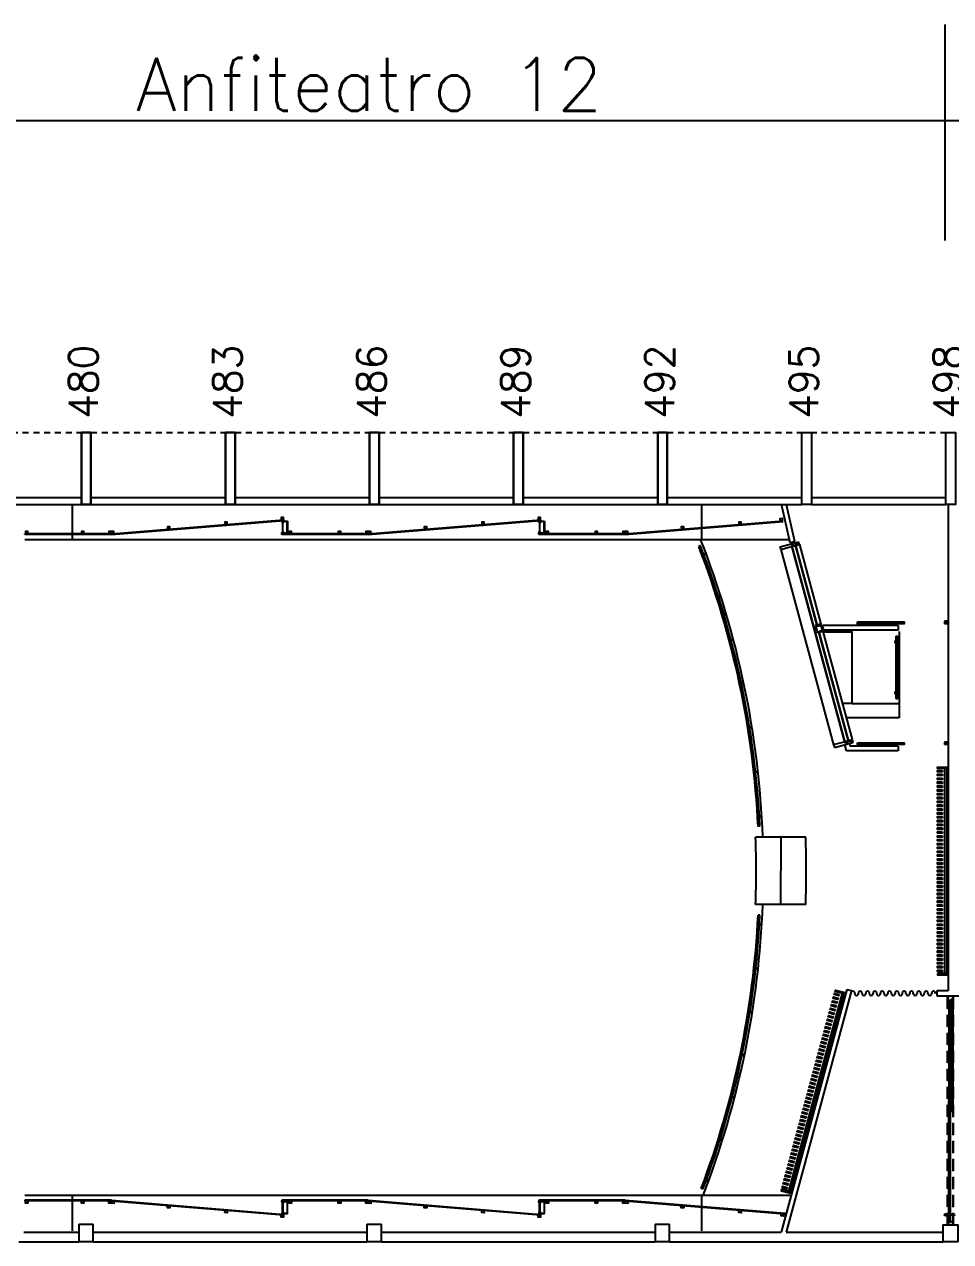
# Model space of a CAD drawing. Header units: millimetres. Extents: x 2552 to 3104, y 1319 to 1450.
# Drawn here: x 2566.08 to 2585.37, y 1389.16 to 1414.51 of the extents above; entities that cross this region are included whole.
import ezdxf

# ---------------------------------------------------------------- set-up
doc = ezdxf.new("R2010")
doc.units = ezdxf.units.MM
doc.linetypes.add('HIDDEN', pattern=[0.375, 0.25, -0.125])
doc.linetypes.add('HIDDEN2', pattern=[0.1875, 0.125, -0.0625])
for name, color, linetype in [('ALV', 2, 'Continuous'), ('AR-ALV', 2, 'Continuous'), ('AR-ALV-BXA', 1, 'Continuous'), ('AR-ALV-VT1', 1, 'Continuous'), ('AR-BNC', 1, 'Continuous'), ('AR-COR', 2, 'Continuous'), ('AR-COR-VT1', 2, 'Continuous'), ('AR-ESQ', 7, 'Continuous'), ('AR-EST-CNC', 3, 'Continuous'), ('AR-EST-CNC-IDE', 2, 'Continuous'), ('AR-EST-MET', 2, 'Continuous'), ('AR-FOR', 1, 'Continuous'), ('AR-FOR-EST-VT1', 61, 'Continuous'), ('AR-HTC', 8, 'Continuous'), ('AR-PIS-DSN', 1, 'Continuous'), ('AR-PRJ', 2, 'HIDDEN'), ('BL-ESQ-01', 1, 'Continuous'), ('BL-POR-01', 2, 'Continuous'), ('BL-POR-02', 1, 'Continuous'), ('DT-ESQ-CRT', 1, 'Continuous'), ('DT-ESQ-VT2', 2, 'Continuous'), ('ESTR', 3, 'Continuous'), ('PROJ', 1, 'HIDDEN2'), ('TEXTO-CENTRO-CUSTO', 2, 'Continuous')]:
    doc.layers.add(name, color=color, linetype=linetype)
doc.styles.add('1', font='romans.shx', dxfattribs={"height": 1.1})
doc.styles.add('NOPILAR', font='simplex.shx', dxfattribs={"height": 0.6})
doc.dimstyles.new('1-600', dxfattribs={"dimtxt": 1.1, "dimasz": 2.5, "dimexe": 2, "dimexo": 4, "dimgap": 0.2, "dimtad": 1, "dimdec": 0, "dimzin": 4, "dimdsep": 46, "dimlunit": 6, "dimtxsty": '1', "dimblk1": 'NONE', "dimblk2": 'NONE', "dimsah": 1, "dimcen": 0, "dimclrd": 2, "dimclre": 2, "dimclrt": 2, "dimadec": 0, "dimazin": 0, "dimtfac": 1, "dimtdec": 0, "dimtmove": 2, "dimatfit": 3, "dimldrblk": 'NONE', "dimfxl": 1, "dimtolj": 1, "dimtzin": 0, "dimarcsym": 0})

# ---------------------------------------------------------------- blocks, each defined once
blk = doc.blocks.new('*D119')
at = {"layer": 'DEFPOINTS', "color": 0, "transparency": 16777216}
for p in [(2591.266, 1412.514), (2585.252, 1406.014), (2591.266, 1404.664)]:
    blk.add_point(p, dxfattribs=at)
at = {"layer": 'TEXTO-CENTRO-CUSTO', "color": 2, "lineweight": -2, "transparency": 16777216}
for p, q in [((2591.266, 1408.664), (2591.266, 1414.514)), ((2585.252, 1412.514), (2591.266, 1412.514))]:
    blk.add_line(p, q, dxfattribs=at)
at = {"layer": 'TEXTO-CENTRO-CUSTO', "color": 2, "transparency": 16777216, "insert": (2588.259, 1413.264), "char_height": 1.1, "attachment_point": 5, "style": '1'}
blk.add_mtext('\\A1;S.Aula', dxfattribs=at)
blk = doc.blocks.new('_NONE')
at = {"color": 0, "linetype": 'ByBlock'}
blk.add_circle((0, 0), 0.25, dxfattribs=at)
blk = doc.blocks.new('rev-acust-p')
at = {"layer": 'AR-HTC'}
blk.add_hatch(color=256, dxfattribs=at).paths.add_polyline_path([(0, 4.3), (-0.05, 4.3), (-0.05, 0.03), (0, 0.03)])
at = {"layer": 'AR-FOR'}
for p, q in [((-0.05, 4.3), (-0.05, 0.03)), ((0, 0.03), (0, 4.3))]:
    blk.add_line(p, q, dxfattribs=at)
for points in [[(0, 4.3), (-0.2, 4.3), (-0.2, 4.33), (0, 4.33)], [(-0.1, 4.26), (-0.1, 4.23), (-0.2, 4.23), (-0.2, 4.26)], [(-0.1, 4.18), (-0.1, 4.15), (-0.2, 4.15), (-0.2, 4.18)], [(-0.1, 4.1), (-0.1, 4.07), (-0.2, 4.07), (-0.2, 4.1)], [(-0.1, 4.02), (-0.1, 3.99), (-0.2, 3.99), (-0.2, 4.02)], [(-0.1, 3.94), (-0.1, 3.91), (-0.2, 3.91), (-0.2, 3.94)], [(-0.1, 3.86), (-0.1, 3.83), (-0.2, 3.83), (-0.2, 3.86)], [(-0.1, 3.78), (-0.1, 3.75), (-0.2, 3.75), (-0.2, 3.78)], [(-0.1, 3.7), (-0.1, 3.67), (-0.2, 3.67), (-0.2, 3.7)], [(-0.1, 3.62), (-0.1, 3.59), (-0.2, 3.59), (-0.2, 3.62)], [(-0.1, 3.54), (-0.1, 3.51), (-0.2, 3.51), (-0.2, 3.54)], [(-0.1, 3.46), (-0.1, 3.43), (-0.2, 3.43), (-0.2, 3.46)], [(-0.1, 3.38), (-0.1, 3.35), (-0.2, 3.35), (-0.2, 3.38)], [(-0.1, 3.3), (-0.1, 3.27), (-0.2, 3.27), (-0.2, 3.3)], [(-0.1, 3.22), (-0.1, 3.19), (-0.2, 3.19), (-0.2, 3.22)], [(-0.1, 3.14), (-0.1, 3.11), (-0.2, 3.11), (-0.2, 3.14)], [(-0.1, 3.06), (-0.1, 3.03), (-0.2, 3.03), (-0.2, 3.06)], [(-0.1, 2.98), (-0.1, 2.95), (-0.2, 2.95), (-0.2, 2.98)], [(-0.1, 2.9), (-0.1, 2.87), (-0.2, 2.87), (-0.2, 2.9)], [(-0.1, 2.82), (-0.1, 2.79), (-0.2, 2.79), (-0.2, 2.82)], [(-0.1, 2.74), (-0.1, 2.71), (-0.2, 2.71), (-0.2, 2.74)], [(-0.1, 2.66), (-0.1, 2.63), (-0.2, 2.63), (-0.2, 2.66)], [(-0.1, 2.58), (-0.1, 2.55), (-0.2, 2.55), (-0.2, 2.58)], [(-0.1, 2.5), (-0.1, 2.47), (-0.2, 2.47), (-0.2, 2.5)], [(-0.1, 2.42), (-0.1, 2.39), (-0.2, 2.39), (-0.2, 2.42)], [(-0.1, 2.34), (-0.1, 2.31), (-0.2, 2.31), (-0.2, 2.34)], [(-0.1, 2.26), (-0.1, 2.23), (-0.2, 2.23), (-0.2, 2.26)], [(-0.1, 2.18), (-0.1, 2.15), (-0.2, 2.15), (-0.2, 2.18)], [(-0.1, 2.1), (-0.1, 2.07), (-0.2, 2.07), (-0.2, 2.1)], [(-0.1, 2.02), (-0.1, 1.99), (-0.2, 1.99), (-0.2, 2.02)], [(-0.1, 1.94), (-0.1, 1.91), (-0.2, 1.91), (-0.2, 1.94)], [(-0.1, 1.86), (-0.1, 1.83), (-0.2, 1.83), (-0.2, 1.86)], [(-0.1, 1.78), (-0.1, 1.75), (-0.2, 1.75), (-0.2, 1.78)], [(-0.1, 1.7), (-0.1, 1.67), (-0.2, 1.67), (-0.2, 1.7)], [(-0.1, 1.62), (-0.1, 1.59), (-0.2, 1.59), (-0.2, 1.62)], [(-0.1, 1.54), (-0.1, 1.51), (-0.2, 1.51), (-0.2, 1.54)], [(-0.1, 1.46), (-0.1, 1.43), (-0.2, 1.43), (-0.2, 1.46)], [(-0.1, 1.38), (-0.1, 1.35), (-0.2, 1.35), (-0.2, 1.38)], [(-0.1, 1.3), (-0.1, 1.27), (-0.2, 1.27), (-0.2, 1.3)], [(-0.1, 1.22), (-0.1, 1.19), (-0.2, 1.19), (-0.2, 1.22)], [(-0.1, 1.14), (-0.1, 1.11), (-0.2, 1.11), (-0.2, 1.14)], [(-0.1, 1.06), (-0.1, 1.03), (-0.2, 1.03), (-0.2, 1.06)], [(-0.1, 0.98), (-0.1, 0.95), (-0.2, 0.95), (-0.2, 0.98)], [(-0.1, 0.9), (-0.1, 0.87), (-0.2, 0.87), (-0.2, 0.9)], [(-0.1, 0.82), (-0.1, 0.79), (-0.2, 0.79), (-0.2, 0.82)], [(-0.1, 0.74), (-0.1, 0.71), (-0.2, 0.71), (-0.2, 0.74)], [(-0.1, 0.66), (-0.1, 0.63), (-0.2, 0.63), (-0.2, 0.66)], [(-0.1, 0.58), (-0.1, 0.55), (-0.2, 0.55), (-0.2, 0.58)], [(-0.1, 0.5), (-0.1, 0.47), (-0.2, 0.47), (-0.2, 0.5)], [(-0.1, 0.42), (-0.1, 0.39), (-0.2, 0.39), (-0.2, 0.42)], [(-0.1, 0.34), (-0.1, 0.31), (-0.2, 0.31), (-0.2, 0.34)], [(-0.1, 0.26), (-0.1, 0.23), (-0.2, 0.23), (-0.2, 0.26)], [(-0.1, 0.18), (-0.1, 0.15), (-0.2, 0.15), (-0.2, 0.18)], [(-0.1, 0.1), (-0.1, 0.07), (-0.2, 0.07), (-0.2, 0.1)], [(-0.2, 0.03), (-0.2, 0), (0, 0), (0, 0.03)]]:
    blk.add_lwpolyline(points, close=True, dxfattribs=at)
blk = doc.blocks.new('A$C45BF28B4')
at = {"layer": 'AR-ALV-VT1'}
for p, q in [((2.67, -3.33), (0.87, -3.33)), ((2.67, -3.33), (0.87, -3.33)), ((0.87, -3.33), (0.87, -3.343)), ((2.669, -3.343), (0.87, -3.343)), ((2.669, -3.343), (0.882, -3.343)), ((2.07, -3.343), (2.07, -3.33)), ((2.669, -3.343), (6.257, -3.638)), ((2.67, -3.33), (2.67, -3.343)), ((2.67, -3.33), (6.258, -3.626)), ((3.865, -3.441), (3.866, -3.429)), ((3.865, -3.441), (3.866, -3.429)), ((5.061, -3.54), (5.062, -3.527)), ((8.02, -3.33), (6.22, -3.33)), ((6.22, -3.33), (6.22, -3.343)), ((8.019, -3.343), (6.22, -3.343)), ((7.42, -3.343), (7.42, -3.33)), ((8.019, -3.343), (11.607, -3.638)), ((8.02, -3.33), (11.608, -3.626)), ((8.02, -3.33), (8.02, -3.343)), ((9.215, -3.441), (9.216, -3.429)), ((9.215, -3.441), (9.216, -3.429)), ((10.411, -3.54), (10.412, -3.527)), ((13.37, -3.33), (11.57, -3.33)), ((11.57, -3.33), (11.57, -3.343)), ((13.369, -3.343), (11.57, -3.343)), ((12.77, -3.343), (12.77, -3.33)), ((13.369, -3.343), (16.693, -3.617)), ((13.37, -3.33), (13.37, -3.343)), ((13.37, -3.33), (16.696, -3.604)), ((14.565, -3.441), (14.566, -3.429)), ((14.565, -3.441), (14.566, -3.429)), ((15.761, -3.54), (15.762, -3.527)), ((6.257, -3.638), (6.258, -3.626)), ((11.607, -3.638), (11.608, -3.626))]:
    blk.add_line(p, q, dxfattribs=at)
at = {"layer": 'AR-EST-MET'}
for points in [[(0.882, -3.343), (0.932, -3.343), (0.932, -3.393), (0.882, -3.393)], [(2.045, -3.343), (2.095, -3.343), (2.095, -3.393), (2.045, -3.393)], [(2.619, -3.343), (2.669, -3.343), (2.669, -3.393), (2.619, -3.393)], [(2.677, -3.344), (2.727, -3.348), (2.723, -3.398), (2.673, -3.393)], [(3.84, -3.439), (3.89, -3.443), (3.886, -3.493), (3.836, -3.489)], [(5.036, -3.538), (5.086, -3.542), (5.082, -3.592), (5.032, -3.588)], [(6.223, -3.368), (6.233, -3.368), (6.233, -3.378), (6.223, -3.378)], [(6.235, -3.368), (6.243, -3.368), (6.243, -3.598), (6.235, -3.598)], [(6.37, -3.343), (6.42, -3.343), (6.42, -3.393), (6.37, -3.393)], [(7.395, -3.343), (7.445, -3.343), (7.445, -3.393), (7.395, -3.393)], [(7.969, -3.343), (8.019, -3.343), (8.019, -3.393), (7.969, -3.393)], [(8.027, -3.344), (8.077, -3.348), (8.073, -3.398), (8.023, -3.393)], [(9.19, -3.439), (9.24, -3.443), (9.236, -3.493), (9.186, -3.489)], [(10.386, -3.538), (10.436, -3.542), (10.432, -3.592), (10.382, -3.588)], [(11.573, -3.368), (11.583, -3.368), (11.583, -3.378), (11.573, -3.378)], [(11.585, -3.368), (11.593, -3.368), (11.593, -3.598), (11.585, -3.598)], [(11.72, -3.343), (11.77, -3.343), (11.77, -3.393), (11.72, -3.393)], [(12.745, -3.343), (12.795, -3.343), (12.795, -3.393), (12.745, -3.393)], [(13.319, -3.343), (13.369, -3.343), (13.369, -3.393), (13.319, -3.393)], [(13.377, -3.344), (13.427, -3.348), (13.423, -3.398), (13.373, -3.393)], [(14.54, -3.439), (14.59, -3.443), (14.586, -3.493), (14.536, -3.489)], [(15.736, -3.538), (15.786, -3.542), (15.782, -3.592), (15.732, -3.588)], [(6.207, -3.634), (6.257, -3.638), (6.253, -3.688), (6.203, -3.684)], [(6.223, -3.598), (6.233, -3.598), (6.233, -3.588), (6.223, -3.588)], [(11.557, -3.634), (11.607, -3.638), (11.603, -3.688), (11.553, -3.684)], [(11.573, -3.598), (11.583, -3.598), (11.583, -3.588), (11.573, -3.588)], [(16.618, -3.61), (16.668, -3.615), (16.664, -3.664), (16.614, -3.66)]]:
    blk.add_lwpolyline(points, close=True, dxfattribs=at)
for points in [[(6.22, -3.365), (6.22, -3.346, -0.414214), (6.223, -3.343), (6.232, -3.343), (6.234, -3.343), (6.234, -3.345), (6.232, -3.345), (6.223, -3.345, 0.414214), (6.222, -3.346), (6.222, -3.365, 0.414214), (6.223, -3.366), (6.243, -3.366, -0.414214), (6.248, -3.371), (6.248, -3.38, 1), (6.248, -3.38), (6.248, -3.346, 0.414214), (6.247, -3.345), (6.236, -3.345), (6.236, -3.343), (6.247, -3.343, -0.414214), (6.25, -3.346), (6.25, -3.38, -1), (6.246, -3.38), (6.246, -3.371, 0.414214), (6.243, -3.368), (6.223, -3.368, -0.414214)], [(11.57, -3.365), (11.57, -3.346, -0.414214), (11.573, -3.343), (11.582, -3.343), (11.584, -3.343), (11.584, -3.345), (11.582, -3.345), (11.573, -3.345, 0.414214), (11.572, -3.346), (11.572, -3.365, 0.414214), (11.573, -3.366), (11.593, -3.366, -0.414214), (11.598, -3.371), (11.598, -3.38, 1), (11.598, -3.38), (11.598, -3.346, 0.414214), (11.597, -3.345), (11.586, -3.345), (11.586, -3.343), (11.597, -3.343, -0.414214), (11.6, -3.346), (11.6, -3.38, -1), (11.596, -3.38), (11.596, -3.371, 0.414214), (11.593, -3.368), (11.573, -3.368, -0.414214)], [(6.22, -3.601), (6.22, -3.62, 0.414214), (6.223, -3.623), (6.232, -3.623), (6.234, -3.623), (6.234, -3.621), (6.232, -3.621), (6.223, -3.621, -0.414214), (6.222, -3.62), (6.222, -3.601, -0.414214), (6.223, -3.6), (6.243, -3.6, 0.414214), (6.248, -3.595), (6.248, -3.586, -1), (6.248, -3.586), (6.248, -3.62, -0.414214), (6.247, -3.621), (6.236, -3.621), (6.236, -3.623), (6.247, -3.623, 0.414214), (6.25, -3.62), (6.25, -3.586, 1), (6.246, -3.586), (6.246, -3.595, -0.414214), (6.243, -3.598), (6.223, -3.598, 0.414214)], [(11.57, -3.601), (11.57, -3.62, 0.414214), (11.573, -3.623), (11.582, -3.623), (11.584, -3.623), (11.584, -3.621), (11.582, -3.621), (11.573, -3.621, -0.414214), (11.572, -3.62), (11.572, -3.601, -0.414214), (11.573, -3.6), (11.593, -3.6, 0.414214), (11.598, -3.595), (11.598, -3.586, -1), (11.598, -3.586), (11.598, -3.62, -0.414214), (11.597, -3.621), (11.586, -3.621), (11.586, -3.623), (11.597, -3.623, 0.414214), (11.6, -3.62), (11.6, -3.586, 1), (11.596, -3.586), (11.596, -3.595, -0.414214), (11.593, -3.598), (11.573, -3.598, 0.414214)]]:
    blk.add_lwpolyline(points, format="xyb", close=True, dxfattribs=at)
at = {"layer": 'AR-FOR-EST-VT1'}
for points in [[(6.335, -3.361, 0.414214), (6.332, -3.358), (6.253, -3.358, 0.414214), (6.25, -3.361), (6.25, -3.383), (6.253, -3.383), (6.253, -3.364, -0.414214), (6.256, -3.361), (6.329, -3.361, -0.414214), (6.332, -3.364), (6.332, -3.602, -0.414214), (6.329, -3.605), (6.256, -3.605, -0.414214), (6.253, -3.602), (6.253, -3.583), (6.25, -3.583), (6.25, -3.605, 0.414214), (6.253, -3.608), (6.332, -3.608, 0.414214), (6.335, -3.605)], [(11.685, -3.361, 0.414214), (11.682, -3.358), (11.603, -3.358, 0.414214), (11.6, -3.361), (11.6, -3.383), (11.603, -3.383), (11.603, -3.364, -0.414214), (11.606, -3.361), (11.679, -3.361, -0.414214), (11.682, -3.364), (11.682, -3.602, -0.414214), (11.679, -3.605), (11.606, -3.605, -0.414214), (11.603, -3.602), (11.603, -3.583), (11.6, -3.583), (11.6, -3.605, 0.414214), (11.603, -3.608), (11.682, -3.608, 0.414214), (11.685, -3.605)]]:
    blk.add_lwpolyline(points, format="xyb", close=True, dxfattribs=at)
blk = doc.blocks.new('A$C4A397A84')
at = {"layer": 'AR-ALV-VT1'}
for p, q in [((1.799, 0.012), (5.387, 0.308)), ((1.8, 0), (5.388, 0.295)), ((5.387, 0.308), (5.388, 0.295)), ((7.149, 0.012), (10.737, 0.308)), ((7.15, 0), (10.738, 0.295)), ((10.737, 0.308), (10.738, 0.295)), ((12.499, 0.012), (15.785, 0.283)), ((12.5, 0), (15.788, 0.271)), ((1.8, 0.012), (0, 0.012)), ((0, 0), (0, 0.012)), ((1.8, 0), (0, 0)), ((1.8, 0), (0, 0)), ((1.8, 0.012), (0.012, 0.012)), ((1.2, 0.012), (1.2, 0)), ((1.8, 0), (1.8, 0.012)), ((2.995, 0.111), (2.996, 0.098)), ((2.995, 0.111), (2.996, 0.098)), ((4.191, 0.209), (4.192, 0.197)), ((7.149, 0.012), (5.35, 0.012)), ((5.35, 0), (5.35, 0.012)), ((6.55, 0.012), (6.55, 0)), ((7.15, 0), (7.15, 0.012)), ((8.345, 0.111), (8.346, 0.098)), ((8.345, 0.111), (8.346, 0.098)), ((9.541, 0.209), (9.542, 0.197)), ((12.5, 0.012), (10.7, 0.012)), ((10.7, 0), (10.7, 0.012)), ((11.9, 0.012), (11.9, 0)), ((12.5, 0), (12.5, 0.012)), ((13.695, 0.111), (13.696, 0.098)), ((13.695, 0.111), (13.696, 0.098)), ((14.891, 0.209), (14.892, 0.197)), ((7.15, 0), (5.35, 0)), ((12.5, 0), (10.7, 0))]:
    blk.add_line(p, q, dxfattribs=at)
at = {"layer": 'AR-EST-MET'}
for points in [[(4.166, 0.207), (4.216, 0.211), (4.212, 0.261), (4.162, 0.257)], [(5.337, 0.304), (5.387, 0.308), (5.383, 0.358), (5.333, 0.354)], [(5.353, 0.267), (5.363, 0.267), (5.363, 0.257), (5.353, 0.257)], [(5.365, 0.037), (5.373, 0.037), (5.373, 0.267), (5.365, 0.267)], [(9.516, 0.207), (9.566, 0.211), (9.562, 0.261), (9.512, 0.257)], [(10.687, 0.304), (10.737, 0.308), (10.733, 0.358), (10.683, 0.354)], [(10.703, 0.267), (10.713, 0.267), (10.713, 0.257), (10.703, 0.257)], [(10.715, 0.037), (10.723, 0.037), (10.723, 0.267), (10.715, 0.267)], [(14.866, 0.207), (14.916, 0.211), (14.912, 0.261), (14.862, 0.257)], [(15.726, 0.278), (15.775, 0.282), (15.771, 0.332), (15.721, 0.328)], [(0.012, 0.012), (0.062, 0.012), (0.062, 0.062), (0.012, 0.062)], [(1.175, 0.012), (1.225, 0.012), (1.225, 0.062), (1.175, 0.062)], [(1.75, 0.012), (1.8, 0.012), (1.8, 0.062), (1.75, 0.062)], [(1.807, 0.013), (1.857, 0.017), (1.853, 0.067), (1.803, 0.063)], [(2.97, 0.109), (3.02, 0.113), (3.016, 0.163), (2.966, 0.159)], [(5.353, 0.037), (5.363, 0.037), (5.363, 0.047), (5.353, 0.047)], [(5.5, 0.012), (5.55, 0.012), (5.55, 0.062), (5.5, 0.062)], [(6.525, 0.012), (6.575, 0.012), (6.575, 0.062), (6.525, 0.062)], [(7.1, 0.012), (7.15, 0.012), (7.15, 0.062), (7.1, 0.062)], [(7.157, 0.013), (7.207, 0.017), (7.203, 0.067), (7.153, 0.063)], [(8.32, 0.109), (8.37, 0.113), (8.366, 0.163), (8.316, 0.159)], [(10.703, 0.037), (10.713, 0.037), (10.713, 0.047), (10.703, 0.047)], [(10.85, 0.012), (10.9, 0.012), (10.9, 0.062), (10.85, 0.062)], [(11.875, 0.012), (11.925, 0.012), (11.925, 0.062), (11.875, 0.062)], [(12.45, 0.012), (12.5, 0.012), (12.5, 0.062), (12.45, 0.062)], [(12.507, 0.013), (12.557, 0.017), (12.553, 0.067), (12.503, 0.063)], [(13.67, 0.109), (13.72, 0.113), (13.716, 0.163), (13.666, 0.159)]]:
    blk.add_lwpolyline(points, close=True, dxfattribs=at)
for points in [[(5.35, 0.27), (5.35, 0.289, -0.414214), (5.353, 0.292), (5.363, 0.292), (5.364, 0.292), (5.364, 0.29), (5.363, 0.29), (5.353, 0.29, 0.414214), (5.352, 0.289), (5.352, 0.27, 0.414214), (5.353, 0.269), (5.373, 0.269, -0.414214), (5.378, 0.264), (5.378, 0.255, 1), (5.378, 0.255), (5.378, 0.289, 0.414214), (5.377, 0.29), (5.366, 0.29), (5.366, 0.292), (5.377, 0.292, -0.414214), (5.38, 0.289), (5.38, 0.255, -1), (5.376, 0.255), (5.376, 0.264, 0.414214), (5.373, 0.267), (5.353, 0.267, -0.414214)], [(10.7, 0.27), (10.7, 0.289, -0.414214), (10.703, 0.292), (10.713, 0.292), (10.714, 0.292), (10.714, 0.29), (10.713, 0.29), (10.703, 0.29, 0.414214), (10.702, 0.289), (10.702, 0.27, 0.414214), (10.703, 0.269), (10.723, 0.269, -0.414214), (10.728, 0.264), (10.728, 0.255, 1), (10.728, 0.255), (10.728, 0.289, 0.414214), (10.727, 0.29), (10.716, 0.29), (10.716, 0.292), (10.727, 0.292, -0.414214), (10.73, 0.289), (10.73, 0.255, -1), (10.726, 0.255), (10.726, 0.264, 0.414214), (10.723, 0.267), (10.703, 0.267, -0.414214)], [(5.35, 0.034), (5.35, 0.015, 0.414214), (5.353, 0.012), (5.363, 0.012), (5.364, 0.012), (5.364, 0.014), (5.363, 0.014), (5.353, 0.014, -0.414214), (5.352, 0.015), (5.352, 0.034, -0.414214), (5.353, 0.035), (5.373, 0.035, 0.414214), (5.378, 0.04), (5.378, 0.049, -1), (5.378, 0.049), (5.378, 0.015, -0.414214), (5.377, 0.014), (5.366, 0.014), (5.366, 0.012), (5.377, 0.012, 0.414214), (5.38, 0.015), (5.38, 0.049, 1), (5.376, 0.049), (5.376, 0.04, -0.414214), (5.373, 0.037), (5.353, 0.037, 0.414214)], [(10.7, 0.034), (10.7, 0.015, 0.414214), (10.703, 0.012), (10.713, 0.012), (10.714, 0.012), (10.714, 0.014), (10.713, 0.014), (10.703, 0.014, -0.414214), (10.702, 0.015), (10.702, 0.034, -0.414214), (10.703, 0.035), (10.723, 0.035, 0.414214), (10.728, 0.04), (10.728, 0.049, -1), (10.728, 0.049), (10.728, 0.015, -0.414214), (10.727, 0.014), (10.716, 0.014), (10.716, 0.012), (10.727, 0.012, 0.414214), (10.73, 0.015), (10.73, 0.049, 1), (10.726, 0.049), (10.726, 0.04, -0.414214), (10.723, 0.037), (10.703, 0.037, 0.414214)]]:
    blk.add_lwpolyline(points, format="xyb", close=True, dxfattribs=at)
at = {"layer": 'AR-FOR-EST-VT1'}
for points in [[(5.465, 0.03, -0.414214), (5.462, 0.027), (5.383, 0.027, -0.414214), (5.38, 0.03), (5.38, 0.052), (5.383, 0.052), (5.383, 0.033, 0.414214), (5.386, 0.03), (5.459, 0.03, 0.414214), (5.462, 0.033), (5.462, 0.271, 0.414214), (5.459, 0.274), (5.386, 0.274, 0.414214), (5.383, 0.271), (5.383, 0.252), (5.38, 0.252), (5.38, 0.274, -0.414214), (5.383, 0.277), (5.462, 0.277, -0.414214), (5.465, 0.274)], [(10.815, 0.03, -0.414214), (10.812, 0.027), (10.733, 0.027, -0.414214), (10.73, 0.03), (10.73, 0.052), (10.733, 0.052), (10.733, 0.033, 0.414214), (10.736, 0.03), (10.809, 0.03, 0.414214), (10.812, 0.033), (10.812, 0.271, 0.414214), (10.809, 0.274), (10.736, 0.274, 0.414214), (10.733, 0.271), (10.733, 0.252), (10.73, 0.252), (10.73, 0.274, -0.414214), (10.733, 0.277), (10.812, 0.277, -0.414214), (10.815, 0.274)]]:
    blk.add_lwpolyline(points, format="xyb", close=True, dxfattribs=at)
blk = doc.blocks.new('parafuso')
at = {"layer": 'BL-ESQ-01'}
for points in [[(181.746, 74.886), (181.748, 74.887)], [(181.75, 74.885), (181.746, 74.885), (181.746, 74.886)], [(181.752, 74.909), (181.75, 74.912), (181.748, 74.908)], [(181.752, 74.909), (181.748, 74.907)], [(181.748, 74.908), (181.748, 74.907)], [(181.752, 74.908), (181.748, 74.906)], [(181.752, 74.906), (181.748, 74.905)], [(181.752, 74.905), (181.748, 74.904)], [(181.752, 74.904), (181.748, 74.903)], [(181.752, 74.903), (181.748, 74.902)], [(181.752, 74.902), (181.748, 74.901)], [(181.752, 74.901), (181.748, 74.9)], [(181.752, 74.9), (181.748, 74.898)], [(181.752, 74.899), (181.748, 74.897)], [(181.752, 74.898), (181.748, 74.896)], [(181.752, 74.896), (181.748, 74.895)], [(181.752, 74.895), (181.748, 74.894)], [(181.752, 74.894), (181.748, 74.893)], [(181.752, 74.893), (181.748, 74.892)], [(181.752, 74.892), (181.748, 74.891)], [(181.748, 74.891), (181.748, 74.887)], [(181.754, 74.886), (181.754, 74.885), (181.75, 74.885)], [(181.75, 74.885), (181.75, 74.886), (181.75, 74.886), (181.75, 74.885)], [(181.752, 74.892), (181.752, 74.887)], [(181.754, 74.886), (181.752, 74.887)]]:
    blk.add_lwpolyline(points, dxfattribs=at)
for centre, start, end in [((181.747, 74.907), 322.8281, 37.1719), ((181.747, 74.906), 322.8281, 37.1719), ((181.747, 74.905), 322.8281, 37.1719), ((181.747, 74.903), 322.8281, 37.1719), ((181.747, 74.902), 322.8281, 37.1719), ((181.747, 74.901), 322.8281, 37.1719), ((181.747, 74.9), 322.8281, 37.1719), ((181.747, 74.899), 322.8281, 37.1719), ((181.747, 74.898), 322.8281, 37.1719), ((181.747, 74.897), 322.8281, 37.1719), ((181.747, 74.896), 322.8281, 37.1719), ((181.747, 74.895), 322.8281, 37.1719), ((181.747, 74.893), 322.8281, 37.1719), ((181.747, 74.892), 322.8281, 37.1719), ((181.747, 74.891), 322.8281, 37.1719), ((181.753, 74.908), 142.8281, 217.1719), ((181.753, 74.907), 142.8281, 217.1719), ((181.753, 74.906), 142.8281, 217.1719), ((181.753, 74.905), 142.8281, 217.1719), ((181.753, 74.904), 142.8281, 217.1719), ((181.753, 74.903), 142.8281, 217.1719), ((181.753, 74.901), 142.8281, 217.1719), ((181.753, 74.9), 142.8281, 217.1719), ((181.753, 74.899), 142.8281, 217.1719), ((181.753, 74.898), 142.8281, 217.1719), ((181.753, 74.897), 142.8281, 217.1719), ((181.753, 74.896), 142.8281, 217.1719), ((181.753, 74.895), 142.8281, 217.1719), ((181.753, 74.894), 142.8281, 217.1719), ((181.753, 74.893), 142.8281, 217.1719)]:
    blk.add_arc(centre, 0.000914, start, end, dxfattribs=at)
blk = doc.blocks.new('esq-cabine')
at = {"layer": 'DT-ESQ-CRT'}
for p, q in [((-0.35, 4.33), (0.05, 4.33)), ((-0.35, 4.27), (-0.35, 4.33)), ((0.05, 4.27), (0.05, 4.33)), ((-0.35, 4.27), (-0.12, 4.27)), ((-0.12, 4.282), (-0.12, 4.27)), ((-0.12, 4.282), (-0.108, 4.282)), ((-0.118, 4.28), (-0.11, 4.28)), ((-0.118, 4.28), (-0.118, 0.05)), ((-0.11, 4.28), (-0.11, 0.05)), ((-0.108, 4.282), (-0.108, 4.27)), ((-0.108, 4.282), (-0.042, 4.282)), ((-0.108, 4.27), (-0.09, 4.27)), ((-0.082, 4.27), (-0.068, 4.27)), ((-0.06, 4.27), (-0.042, 4.27)), ((-0.042, 4.282), (-0.042, 4.27)), ((-0.042, 4.282), (-0.03, 4.282)), ((-0.04, 4.28), (-0.032, 4.28)), ((-0.04, 4.28), (-0.04, 2.542)), ((-0.032, 4.28), (-0.032, 2.542)), ((-0.03, 4.282), (-0.03, 4.27)), ((-0.03, 4.282), (0.05, 4.282)), ((-0.03, 4.27), (-0.007, 4.27)), ((0, 4.27), (0.02, 4.27)), ((0.027, 4.27), (0.05, 4.27)), ((-0.067, 2.552), (-0.067, 2.396)), ((-0.042, 2.552), (-0.067, 2.552)), ((-0.042, 2.552), (-0.042, 2.54)), ((-0.042, 2.54), (-0.03, 2.54)), ((-0.04, 2.542), (-0.032, 2.542)), ((-0.03, 2.552), (-0.03, 2.54)), ((-0.007, 2.552), (-0.03, 2.552)), ((-0.03, 2.54), (0.05, 2.54)), ((0.02, 2.552), (0, 2.552)), ((0.05, 2.552), (0.027, 2.552)), ((0.05, 2.396), (0.05, 2.552)), ((-0.042, 2.396), (-0.067, 2.396)), ((-0.042, 2.408), (-0.03, 2.408)), ((-0.042, 2.408), (-0.042, 2.396)), ((-0.04, 2.406), (-0.032, 2.406)), ((-0.04, 2.406), (-0.04, 0.05)), ((-0.032, 2.406), (-0.032, 0.05)), ((-0.03, 2.408), (-0.03, 2.396)), ((-0.03, 2.408), (0.05, 2.408)), ((-0.007, 2.396), (-0.03, 2.396)), ((0.02, 2.396), (0, 2.396)), ((0.05, 2.396), (0.027, 2.396)), ((-0.35, 0.06), (-0.12, 0.06)), ((-0.35, 0.06), (-0.35, 0)), ((-0.35, 0), (0.05, 0)), ((-0.12, 0.06), (-0.12, 0.048)), ((-0.12, 0.048), (-0.108, 0.048)), ((-0.118, 0.05), (-0.11, 0.05)), ((-0.108, 0.06), (-0.09, 0.06)), ((-0.108, 0.06), (-0.108, 0.048)), ((-0.042, 0.048), (-0.108, 0.048)), ((-0.082, 0.06), (-0.068, 0.06)), ((-0.06, 0.06), (-0.042, 0.06)), ((-0.042, 0.06), (-0.042, 0.048)), ((-0.042, 0.048), (-0.03, 0.048)), ((-0.04, 0.05), (-0.032, 0.05)), ((-0.03, 0.06), (-0.007, 0.06)), ((-0.03, 0.06), (-0.03, 0.048)), ((-0.03, 0.048), (0.05, 0.048)), ((0, 0.06), (0.02, 0.06)), ((0.027, 0.06), (0.05, 0.06)), ((0.05, 0.06), (0.05, 0))]:
    blk.add_line(p, q, dxfattribs=at)
at = {"layer": 'DT-ESQ-VT2'}
for p, q in [((-0.35, 4.27), (-0.35, 0.059)), ((0.05, 4.27), (0.05, 2.552)), ((0.05, 2.396), (0.05, 0.06))]:
    blk.add_line(p, q, dxfattribs=at)
at = {"layer": 'BL-ESQ-01', "xscale": -1, "rotation": 7.696243642385525e-10}
for p in [(181.664, -70.615), (181.686, -70.615), (181.747, -70.615), (181.773, -70.615), (181.747, -72.489), (181.773, -72.489)]:
    blk.add_blockref('parafuso', p, dxfattribs=at)
at = {"layer": 'BL-ESQ-01', "rotation": 179.9999999992304}
for p in [(181.747, 77.437), (181.773, 77.437), (181.664, 74.945), (181.686, 74.945), (181.747, 74.945), (181.773, 74.945)]:
    blk.add_blockref('parafuso', p, dxfattribs=at)
blk = doc.blocks.new('pm-2')
at = {"layer": 'BL-POR-01'}
for p, q in [((0.94, 0.06), (0.94, 0.0065)), ((0.965, 0.06), (0.94, 0.06)), ((0.965, 0.0065), (0.94, 0.0065)), ((0.965, 0.06), (0.965, 0.0065)), ((0.965, 0.05), (0.97, 0.05)), ((0.965, 0.0165), (0.97, 0.0165)), ((0.97, 0.06), (0.97, 0.0065)), ((0.995, 0.06), (0.97, 0.06)), ((0.995, 0.0065), (0.97, 0.0065)), ((0.995, 0.06), (0.995, 0.0065))]:
    blk.add_line(p, q, dxfattribs=at)
blk.add_lwpolyline([(-0.87, 0.0465), (0.1, 0.0465), (0.1, 0.0065), (-0.87, 0.0065)], close=True, dxfattribs=at)
blk = doc.blocks.new('pm-1')
at = {"layer": 'AR-PRJ'}
for points in [[(4.745, 0.212), (4.745, 0.2), (0, 0.2), (0, 0.212)], [(4.745, 0.088), (4.745, 0.1), (0, 0.1), (0, 0.088)]]:
    blk.add_lwpolyline(points, close=True, dxfattribs=at)
at = {"layer": 'BL-POR-01'}
for p, q in [((0, 0.2), (0.05, 0.2)), ((0, 0.1), (0.06, 0.1)), ((0.05, 0.152), (0.05, 0.2)), ((0.06, 0.152), (0.05, 0.152)), ((0.06, 0.1), (0.06, 0.152)), ((0.073, 0.16), (0.073, 0.184)), ((0.076, 0.187), (2.57, 0.187)), ((2.57, 0.157), (0.076, 0.157)), ((2.373, 0.106), (2.373, 0.13)), ((2.376, 0.133), (4.703, 0.133)), ((2.376, 0.133), (4.673, 0.133)), ((4.703, 0.103), (2.376, 0.103)), ((2.573, 0.16), (2.573, 0.184)), ((4.673, 0.2), (4.745, 0.2)), ((4.673, 0.2), (4.673, 0.133)), ((4.703, 0.133), (4.703, 0.103)), ((4.703, 0.103), (4.745, 0.103))]:
    blk.add_line(p, q, dxfattribs=at)
for centre, start, end in [((0.076, 0.184), 90, 180), ((0.076, 0.16), 180, 270), ((2.376, 0.13), 90, 180), ((2.376, 0.106), 180, 270), ((2.57, 0.184), 0, 90), ((2.57, 0.16), 270, 0)]:
    blk.add_arc(centre, 0.003, start, end, dxfattribs=at)
at = {"layer": 'BL-POR-02'}
for p, q in [((0.07, 0.187), (0.07, 0.157)), ((0.18, 0.19), (0.073, 0.19)), ((0.073, 0.154), (0.18, 0.154)), ((0.205, 0.238), (0.205, 0.191)), ((0.205, 0.106), (0.205, 0.153)), ((0.215, 0.238), (0.215, 0.191)), ((0.215, 0.106), (0.215, 0.153)), ((2.573, 0.19), (0.24, 0.19)), ((0.24, 0.154), (2.573, 0.154)), ((2.37, 0.133), (2.37, 0.103)), ((4.673, 0.136), (2.373, 0.136)), ((2.373, 0.1), (4.745, 0.1)), ((2.576, 0.187), (2.576, 0.157)), ((2.576, 0.177), (4.673, 0.177)), ((2.576, 0.167), (4.673, 0.168))]:
    blk.add_line(p, q, dxfattribs=at)
for points in [[(0.18, 0.187), (0.18, 0.191), (0.24, 0.191), (0.24, 0.187)], [(0.18, 0.157), (0.18, 0.153), (0.24, 0.153), (0.24, 0.157)]]:
    blk.add_lwpolyline(points, close=True, dxfattribs=at)
for centre in [(0.21, 0.256), (0.21, 0.088)]:
    blk.add_circle(centre, 0.019, dxfattribs=at)
for centre, start, end in [((0.073, 0.187), 90, 180), ((0.073, 0.157), 180, 270), ((2.373, 0.133), 90, 180), ((2.373, 0.103), 180, 270), ((2.573, 0.187), 0, 90), ((2.573, 0.157), 270, 0)]:
    blk.add_arc(centre, 0.003, start, end, dxfattribs=at)

msp = doc.modelspace()

# ---------------------------------------------------------------- linework, layer by layer
at = {"layer": 'ALV'}
for p, q in [((2564.466, 1404.664), (2567.266, 1404.664)), ((2564.466, 1404.514), (2567.266, 1404.514)), ((2567.466, 1404.664), (2570.266, 1404.664)), ((2567.466, 1404.514), (2570.266, 1404.514)), ((2570.466, 1404.664), (2573.266, 1404.664)), ((2570.466, 1404.514), (2573.266, 1404.514)), ((2573.466, 1404.664), (2576.266, 1404.664)), ((2573.466, 1404.514), (2576.266, 1404.514)), ((2576.466, 1404.664), (2579.266, 1404.664)), ((2576.466, 1404.514), (2579.266, 1404.514)), ((2579.466, 1404.664), (2582.266, 1404.664)), ((2579.466, 1404.514), (2582.266, 1404.514)), ((2582.466, 1404.664), (2585.266, 1404.664)), ((2582.466, 1404.514), (2585.266, 1404.514))]:
    msp.add_line(p, q, dxfattribs=at)
at = {"layer": 'AR-ALV'}
for p, q in [((2564.466, 1404.664), (2567.266, 1404.664)), ((2564.466, 1404.514), (2567.266, 1404.514)), ((2567.466, 1404.664), (2570.266, 1404.664)), ((2567.466, 1404.514), (2570.266, 1404.514)), ((2570.466, 1404.664), (2573.266, 1404.664)), ((2570.466, 1404.514), (2573.266, 1404.514)), ((2573.466, 1404.664), (2576.266, 1404.664)), ((2573.466, 1404.514), (2576.266, 1404.514)), ((2576.466, 1404.664), (2579.266, 1404.664)), ((2576.466, 1404.514), (2579.266, 1404.514)), ((2579.466, 1404.664), (2582.266, 1404.664)), ((2579.466, 1404.514), (2582.266, 1404.514)), ((2582.024, 1403.718), (2581.841, 1404.521)), ((2582.121, 1403.744), (2581.948, 1404.508)), ((2582.466, 1404.664), (2585.266, 1404.664)), ((2582.466, 1404.514), (2585.266, 1404.514)), ((2585.316, 1404.514), (2585.316, 1402.058)), ((2582.121, 1403.744), (2582.024, 1403.718)), ((2584.271, 1401.998), (2582.697, 1401.998)), ((2582.724, 1401.898), (2582.697, 1401.998)), ((2584.271, 1401.898), (2582.724, 1401.898)), ((2584.271, 1401.998), (2584.271, 1401.898)), ((2585.316, 1402.058), (2585.316, 1402.058)), ((2585.316, 1402.058), (2585.316, 1401.898)), ((2585.316, 1401.898), (2585.316, 1399.543)), ((2585.316, 1401.898), (2585.316, 1401.898)), ((2583.259, 1399.541), (2583.162, 1399.515)), ((2583.198, 1399.383), (2583.162, 1399.515)), ((2584.271, 1399.383), (2583.198, 1399.383)), ((2583.259, 1399.541), (2583.274, 1399.483)), ((2584.271, 1399.483), (2583.274, 1399.483)), ((2584.271, 1399.483), (2584.271, 1399.383)), ((2585.316, 1399.543), (2585.316, 1399.543)), ((2585.316, 1399.543), (2585.316, 1399.383)), ((2585.316, 1399.383), (2585.316, 1394.384)), ((2585.316, 1399.383), (2585.316, 1399.383)), ((2583.206, 1394.417), (2581.837, 1389.363)), ((2583.302, 1394.391), (2581.941, 1389.363)), ((2583.206, 1394.417), (2583.302, 1394.391)), ((2585.316, 1394.384), (2585.075, 1394.384)), ((2585.075, 1394.384), (2585.075, 1394.284)), ((2585.075, 1394.284), (2589.266, 1394.284)), ((2566.066, 1389.363), (2567.213, 1389.363)), ((2567.513, 1389.363), (2573.213, 1389.363)), ((2573.513, 1389.363), (2579.213, 1389.363)), ((2579.513, 1389.363), (2581.837, 1389.363)), ((2581.941, 1389.363), (2585.213, 1389.363)), ((2565.966, 1389.163), (2567.213, 1389.163)), ((2567.513, 1389.163), (2573.213, 1389.163)), ((2573.513, 1389.163), (2579.213, 1389.163)), ((2579.513, 1389.163), (2585.213, 1389.163))]:
    msp.add_line(p, q, dxfattribs=at)
at = {"layer": 'AR-ALV-BXA'}
for p, q in [((2567.083, 1403.901), (2567.083, 1404.514)), ((2580.184, 1404.033), (2580.184, 1404.514)), ((2580.184, 1403.788), (2580.184, 1404.02)), ((2566.091, 1403.788), (2581.98, 1403.788)), ((2567.083, 1403.788), (2567.083, 1403.889)), ((2566.091, 1390.129), (2582.019, 1390.129)), ((2567.083, 1390.028), (2567.083, 1390.129)), ((2567.083, 1389.388), (2567.083, 1390.016)), ((2580.184, 1389.897), (2580.184, 1390.129)), ((2580.184, 1389.388), (2580.184, 1389.884))]:
    msp.add_line(p, q, dxfattribs=at)
at = {"layer": 'AR-BNC'}
for p, q in [((2583.316, 1401.853), (2582.711, 1401.853)), ((2583.316, 1400.373), (2583.316, 1401.873)), ((2583.316, 1400.373), (2583.111, 1400.373))]:
    msp.add_line(p, q, dxfattribs=at)
at = {"layer": 'AR-COR'}
for p, q in [((2580.156, 1403.658), (2580.12, 1403.644)), ((2584.227, 1401.773), (2584.265, 1401.773)), ((2584.227, 1401.773), (2584.227, 1400.473)), ((2584.265, 1401.773), (2584.265, 1400.473)), ((2584.227, 1400.473), (2584.265, 1400.473)), ((2581.395, 1397.813), (2581.357, 1397.811)), ((2581.395, 1395.963), (2581.357, 1395.965)), ((2580.209, 1390.259), (2580.174, 1390.273))]:
    msp.add_line(p, q, dxfattribs=at)
for radius, start, end in [(18.746, 2.8217, 21.1234), (18.784, 2.8217, 21.1234), (18.746, 339.334, 357.1767), (18.784, 339.334, 357.1773)]:
    msp.add_arc((2562.634, 1396.888), radius, start, end, dxfattribs=at)
at = {"layer": 'AR-COR-VT1'}
for p, q in [((2580.225, 1403.475), (2580.267, 1403.491)), ((2580.229, 1403.466), (2580.271, 1403.482)), ((2580.263, 1403.516), (2580.259, 1403.514)), ((2580.284, 1403.46), (2580.28, 1403.458)), ((2580.53, 1402.595), (2580.573, 1402.608)), ((2580.533, 1402.585), (2580.576, 1402.599)), ((2580.57, 1402.634), (2580.566, 1402.632)), ((2580.589, 1402.576), (2580.584, 1402.575)), ((2580.791, 1401.7), (2580.835, 1401.712)), ((2580.794, 1401.69), (2580.837, 1401.702)), ((2580.833, 1401.737), (2580.828, 1401.736)), ((2580.849, 1401.679), (2580.844, 1401.678)), ((2581.008, 1400.794), (2581.052, 1400.803)), ((2581.01, 1400.784), (2581.054, 1400.793)), ((2581.051, 1400.829), (2581.046, 1400.827)), ((2581.064, 1400.77), (2581.059, 1400.769)), ((2581.179, 1399.878), (2581.223, 1399.885)), ((2581.18, 1399.868), (2581.225, 1399.875)), ((2581.224, 1399.91), (2581.219, 1399.909)), ((2581.234, 1399.851), (2581.229, 1399.85)), ((2581.304, 1398.954), (2581.349, 1398.959)), ((2581.305, 1398.944), (2581.35, 1398.949)), ((2581.351, 1398.985), (2581.346, 1398.984)), ((2581.358, 1398.925), (2581.353, 1398.924)), ((2581.383, 1398.031), (2581.428, 1398.033)), ((2581.384, 1398.011), (2581.429, 1398.014)), ((2581.432, 1398.054), (2581.427, 1398.053)), ((2581.436, 1397.994), (2581.431, 1397.994)), ((2581.384, 1395.758), (2581.429, 1395.756)), ((2581.385, 1395.768), (2581.429, 1395.766)), ((2581.432, 1395.73), (2581.427, 1395.731)), ((2581.436, 1395.79), (2581.431, 1395.791)), ((2581.307, 1394.854), (2581.352, 1394.849)), ((2581.308, 1394.863), (2581.353, 1394.859)), ((2581.354, 1394.823), (2581.349, 1394.824)), ((2581.361, 1394.883), (2581.356, 1394.883)), ((2581.187, 1393.953), (2581.232, 1393.946)), ((2581.189, 1393.963), (2581.233, 1393.956)), ((2581.233, 1393.921), (2581.228, 1393.922)), ((2581.242, 1393.98), (2581.237, 1393.981)), ((2581.024, 1393.06), (2581.068, 1393.051)), ((2581.026, 1393.07), (2581.07, 1393.061)), ((2581.068, 1393.025), (2581.063, 1393.027)), ((2581.08, 1393.084), (2581.075, 1393.085)), ((2580.817, 1392.176), (2580.861, 1392.165)), ((2580.82, 1392.186), (2580.863, 1392.174)), ((2580.859, 1392.139), (2580.854, 1392.14)), ((2580.874, 1392.197), (2580.87, 1392.198)), ((2580.568, 1391.303), (2580.611, 1391.289)), ((2580.571, 1391.312), (2580.614, 1391.299)), ((2580.608, 1391.264), (2580.604, 1391.265)), ((2580.626, 1391.321), (2580.622, 1391.323)), ((2580.277, 1390.442), (2580.32, 1390.427)), ((2580.281, 1390.452), (2580.323, 1390.436)), ((2580.316, 1390.402), (2580.311, 1390.403)), ((2580.336, 1390.458), (2580.332, 1390.46))]:
    msp.add_line(p, q, dxfattribs=at)
at = {"layer": 'AR-COR-VT1', "color": 1}
for p, q in [((2584.215, 1401.651), (2584.219, 1401.658)), ((2584.215, 1401.651), (2584.219, 1401.658)), ((2584.277, 1401.651), (2584.273, 1401.658)), ((2584.277, 1401.651), (2584.273, 1401.658)), ((2584.215, 1400.589), (2584.219, 1400.596)), ((2584.215, 1400.589), (2584.219, 1400.596)), ((2584.277, 1400.589), (2584.273, 1400.596)), ((2584.277, 1400.589), (2584.273, 1400.596))]:
    msp.add_line(p, q, dxfattribs=at)
for centre in [(2584.217, 1401.654), (2584.275, 1401.654), (2584.217, 1400.592), (2584.275, 1400.592)]:
    msp.add_circle(centre, 0.0037, dxfattribs=at)
at = {"layer": 'AR-COR-VT1'}
for start, end in [(20.4212, 20.6038), (17.5795, 17.7621), (14.7368, 14.9193), (11.894, 12.0766), (9.0513, 9.2338), (6.2085, 6.3911), (3.3658, 3.5483), (356.4758, 356.6584), (353.7045, 353.8871), (350.9344, 351.1169), (348.1642, 348.3467), (345.395, 345.5776), (342.6238, 342.8064), (339.8536, 340.0362)]:
    msp.add_arc((2562.634, 1396.888), 18.829, start, end, dxfattribs=at)
at = {"layer": 'AR-COR-VT1', "color": 1}
for centre, start, end in [((2584.246, 1401.654), 119.1554, 240.8446), ((2584.246, 1401.654), 299.1554, 60.8446), ((2584.246, 1400.592), 119.1554, 240.8446), ((2584.246, 1400.592), 299.1554, 60.8446)]:
    msp.add_arc(centre, 0.039, start, end, dxfattribs=at)
at = {"layer": 'AR-EST-CNC'}
for p, q in [((2567.213, 1389.528), (2567.213, 1389.163)), ((2567.213, 1389.528), (2567.513, 1389.528)), ((2567.513, 1389.163), (2567.513, 1389.528)), ((2573.213, 1389.528), (2573.213, 1389.163)), ((2573.213, 1389.528), (2573.513, 1389.528)), ((2573.513, 1389.163), (2573.513, 1389.528)), ((2579.213, 1389.528), (2579.213, 1389.163)), ((2579.213, 1389.528), (2579.513, 1389.528)), ((2579.513, 1389.163), (2579.513, 1389.528)), ((2567.513, 1389.163), (2567.214, 1389.163)), ((2573.513, 1389.163), (2573.214, 1389.163)), ((2579.513, 1389.163), (2579.214, 1389.163))]:
    msp.add_line(p, q, dxfattribs=at)
for points in [[(2567.266, 1404.514), (2567.266, 1406.014), (2567.466, 1406.014), (2567.466, 1404.514)], [(2570.266, 1404.514), (2570.266, 1406.014), (2570.466, 1406.014), (2570.466, 1404.514)], [(2573.266, 1404.514), (2573.266, 1406.014), (2573.466, 1406.014), (2573.466, 1404.514)], [(2576.266, 1404.514), (2576.266, 1406.014), (2576.466, 1406.014), (2576.466, 1404.514)], [(2579.266, 1404.514), (2579.266, 1406.014), (2579.466, 1406.014), (2579.466, 1404.514)], [(2582.266, 1404.514), (2582.266, 1406.014), (2582.466, 1406.014), (2582.466, 1404.514)], [(2585.266, 1404.514), (2585.266, 1406.014), (2585.466, 1406.014), (2585.466, 1404.514)]]:
    msp.add_lwpolyline(points, close=True, dxfattribs=at)
msp.add_lwpolyline([(2585.213, 1389.163), (2585.213, 1389.513), (2585.513, 1389.513), (2585.513, 1389.163), (2585.214, 1389.163)], dxfattribs=at)
at = {"layer": 'AR-FOR'}
for centre, start, end in [((2583.331, 1394.341), 350.0346, 98.8028), ((2583.407, 1394.327), 169.8855, 10.1145), ((2583.483, 1394.341), 350.0346, 189.9654), ((2583.559, 1394.327), 169.8855, 10.1145), ((2583.636, 1394.341), 350.0346, 189.9654), ((2583.712, 1394.327), 169.8855, 10.1145), ((2583.788, 1394.341), 350.0346, 189.9654), ((2583.865, 1394.327), 169.8855, 10.1145), ((2583.941, 1394.341), 350.0346, 189.9654), ((2584.017, 1394.327), 169.8855, 10.1145), ((2584.093, 1394.341), 350.0346, 189.9654), ((2584.17, 1394.327), 169.8855, 10.1145), ((2584.246, 1394.341), 350.0346, 189.9654), ((2584.322, 1394.327), 169.8855, 10.1145), ((2584.398, 1394.341), 350.0346, 189.9654), ((2584.475, 1394.327), 169.8855, 10.1145), ((2584.551, 1394.341), 350.0346, 189.9654), ((2584.627, 1394.327), 169.8855, 10.1145), ((2584.704, 1394.341), 350.0346, 189.9654), ((2584.78, 1394.327), 169.8855, 10.1145), ((2584.856, 1394.341), 350.0346, 189.9654), ((2584.932, 1394.327), 169.8855, 10.1145), ((2585.009, 1394.341), 350.0346, 189.9654)]:
    msp.add_arc(centre, 0.0387, start, end, dxfattribs=at)
at = {"layer": 'AR-PIS-DSN'}
for p, q in [((2584.296, 1401.873), (2584.296, 1400.073)), ((2583.316, 1400.373), (2584.296, 1400.373)), ((2584.296, 1400.073), (2583.192, 1400.073)), ((2582.348, 1397.586), (2581.305, 1397.586)), ((2581.827, 1397.586), (2581.826, 1396.186)), ((2582.348, 1396.186), (2581.305, 1396.186))]:
    msp.add_line(p, q, dxfattribs=at)
for centre, radius, start, end in [((2562.634, 1396.888), 18.834, 2.1229, 21.4916), ((2562.634, 1396.888), 18.684, 357.8457, 2.14), ((2563.527, 1396.888), 18.834, 357.8628, 2.1228), ((2562.634, 1396.888), 18.834, 338.964, 357.8629)]:
    msp.add_arc(centre, radius, start, end, dxfattribs=at)
at = {"layer": 'ESTR'}
for points in [[(2567.266, 1406.014), (2567.266, 1404.514), (2567.466, 1404.514), (2567.466, 1406.014)], [(2570.266, 1406.014), (2570.266, 1404.514), (2570.466, 1404.514), (2570.466, 1406.014)], [(2573.266, 1406.014), (2573.266, 1404.514), (2573.466, 1404.514), (2573.466, 1406.014)], [(2576.266, 1406.014), (2576.266, 1404.514), (2576.466, 1404.514), (2576.466, 1406.014)], [(2579.266, 1406.014), (2579.266, 1404.514), (2579.466, 1404.514), (2579.466, 1406.014)], [(2582.466, 1406.014), (2582.466, 1404.514), (2582.266, 1404.514), (2582.266, 1406.014)], [(2585.466, 1406.014), (2585.466, 1404.514), (2585.266, 1404.514), (2585.266, 1406.014)]]:
    msp.add_lwpolyline(points, close=True, dxfattribs=at)
at = {"layer": 'PROJ'}
for p, q in [((2564.466, 1406.014), (2567.266, 1406.014)), ((2567.466, 1406.014), (2570.266, 1406.014)), ((2570.466, 1406.014), (2573.266, 1406.014)), ((2573.466, 1406.014), (2576.266, 1406.014)), ((2576.466, 1406.014), (2579.266, 1406.014)), ((2579.466, 1406.014), (2582.266, 1406.014)), ((2582.452, 1406.014), (2585.252, 1406.014))]:
    msp.add_line(p, q, dxfattribs=at)
at = {"layer": 'TEXTO-CENTRO-CUSTO', "color": 2}
for p, q in [((2585.252, 1410.014), (2585.252, 1414.514)), ((2561.266, 1412.514), (2585.252, 1412.514))]:
    msp.add_line(p, q, dxfattribs=at)

# ---------------------------------------------------------------- block references
at = {"color": 1}
for p in [(2584.296, 1402.023), (2584.296, 1399.508)]:
    msp.add_blockref('pm-2', p, dxfattribs=at)
msp.add_blockref('rev-acust-p', (2585.291, 1394.718))
at = {"rotation": 344.8531858735744}
msp.add_blockref('rev-acust-p', (2582.03, 1390.172), dxfattribs=at)
at = {"layer": 'AR-ALV'}
for name, p in [('A$C4A397A84', (2566.091, 1403.889)), ('A$C45BF28B4', (2565.221, 1393.358))]:
    msp.add_blockref(name, p, dxfattribs=at)
at = {"layer": 'AR-BNC', "rotation": 90}
msp.add_blockref('pm-1', (2585.513, 1389.513), dxfattribs=at)
at = {"layer": 'AR-ESQ', "rotation": 15.14681412606113}
msp.add_blockref('esq-cabine', (2583.283, 1399.547), dxfattribs=at)

# ---------------------------------------------------------------- texts
at = {"layer": 'AR-EST-CNC-IDE', "style": 'NOPILAR'}
for s, p in [('480', (2567.608, 1406.3)), ('483', (2570.608, 1406.3)), ('486', (2573.608, 1406.3)), ('489', (2576.608, 1406.3)), ('492', (2579.608, 1406.3)), ('495', (2582.608, 1406.3)), ('498', (2585.608, 1406.3))]:
    msp.add_text(s, height=0.6, rotation=90, dxfattribs=at).set_placement(p)
at = {"layer": 'TEXTO-CENTRO-CUSTO', "color": 2, "insert": (2573.259, 1413.264), "char_height": 1.1, "attachment_point": 5, "style": '1'}
msp.add_mtext('\\A1;Anfiteatro 12', dxfattribs=at)

# ---------------------------------------------------------------- dimensions: what is measured, and where the dimension line sits
at = {"layer": 'TEXTO-CENTRO-CUSTO'}
dim = msp.add_linear_dim(base=(2591.266, 1412.514), p1=(2585.252, 1406.014), p2=(2591.266, 1404.664), angle=0, text='S.Aula', dimstyle='1-600', override={"dimse1": 1}, dxfattribs=at)
dim.commit()
dim.dimension.update_dxf_attribs({"geometry": '*D119', "text_midpoint": (2588.259, 1413.264)})

doc.saveas('drawing.dxf')
